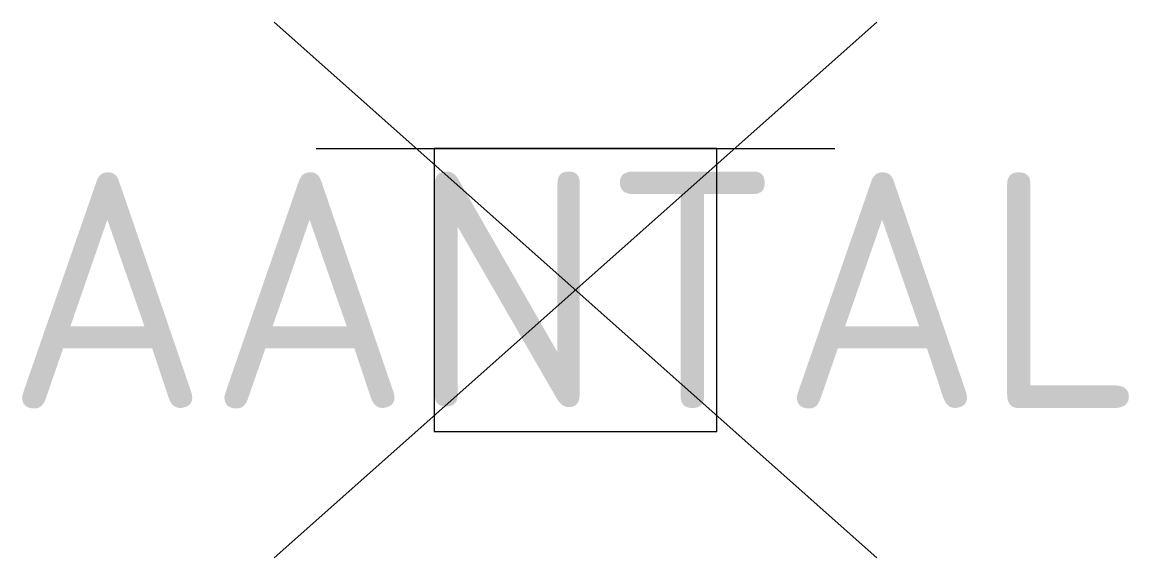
# Model space of a CAD drawing. Extents: x -5.9 to 5.9, y -4.3 to 1.3.
import ezdxf
from ezdxf.enums import TextEntityAlignment as Align

# ---------------------------------------------------------------- set-up
doc = ezdxf.new("R2010")
doc.units = 0
doc.styles.add('NLCS-ISO', font='NLCS-ISO.ttf')

msp = doc.modelspace()

# ---------------------------------------------------------------- linework, layer by layer
for p, q in [((-3.195, -4.341), (3.195, 1.341)), ((-3.195, 1.341), (3.195, -4.341)), ((-2.75, 0), (2.75, 0))]:
    msp.add_line(p, q)
at = {"flags": 128}
msp.add_lwpolyline([(-1.5, 0), (-1.5, -3), (1.5, -3), (1.5, 0)], close=True, dxfattribs=at)

# ---------------------------------------------------------------- texts
at = {"style": 'NLCS-ISO'}
msp.add_attdef('AANTAL', text='', height=2.5, dxfattribs=at).set_placement((0, -1.5), align=Align.MIDDLE)

doc.saveas('drawing.dxf')
